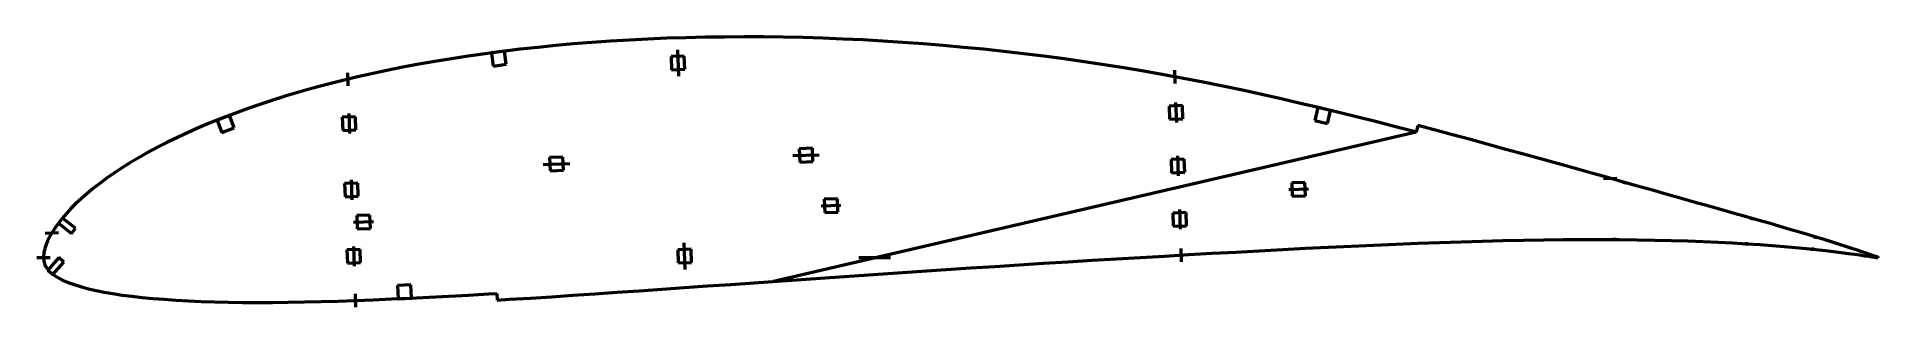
# Model space of a CAD drawing. Header units: metres. Extents: x -195 to 362, y -15 to 67.
import ezdxf

# ---------------------------------------------------------------- set-up
doc = ezdxf.new("R2010")
doc.units = ezdxf.units.M
for name, color, linetype, lineweight in [('FoilLayer', 1, 'Continuous', 50), ('StringerLayer', 1, 'Continuous', 50), ('SubLayer', 1, 'Continuous', 50)]:
    doc.layers.add(name, color=color, linetype=linetype, lineweight=lineweight)

msp = doc.modelspace()

# ---------------------------------------------------------------- linework, layer by layer
at = {"layer": 'FoilLayer'}
for p, q in [((-59.27, 61.53), (-64.43, 60.8)), ((-54.05, 62.22), (-59.27, 61.53)), ((-48.77, 62.86), (-54.05, 62.22)), ((-43.42, 63.46), (-48.77, 62.86)), ((-38.02, 64), (-43.42, 63.46)), ((-32.55, 64.48), (-38.02, 64)), ((-27.02, 64.92), (-32.55, 64.48)), ((-21.43, 65.32), (-27.02, 64.92)), ((-15.79, 65.66), (-21.43, 65.32)), ((-10.1, 65.95), (-15.79, 65.66)), ((-4.38, 66.19), (-10.1, 65.95)), ((1.39, 66.37), (-4.38, 66.19)), ((7.21, 66.5), (1.39, 66.37)), ((13.08, 66.58), (7.21, 66.5)), ((18.97, 66.62), (13.08, 66.58)), ((24.89, 66.6), (18.97, 66.62)), ((30.84, 66.52), (24.89, 66.6)), ((36.81, 66.39), (30.84, 66.52)), ((42.82, 66.2), (36.81, 66.39)), ((48.85, 65.97), (42.82, 66.2)), ((54.9, 65.69), (48.85, 65.97)), ((60.96, 65.35), (54.9, 65.69)), ((67.02, 64.95), (60.96, 65.35)), ((73.11, 64.5), (67.02, 64.95)), ((79.2, 64.01), (73.11, 64.5)), ((85.3, 63.46), (79.2, 64.01)), ((91.4, 62.86), (85.3, 63.46)), ((97.49, 62.22), (91.4, 62.86)), ((103.58, 61.51), (97.49, 62.22)), ((109.66, 60.76), (103.58, 61.51)), ((-89, 56.47), (-93.68, 55.47)), ((-84.24, 57.43), (-89, 56.47)), ((-79.4, 58.34), (-84.24, 57.43)), ((-74.48, 59.21), (-79.4, 58.34)), ((-69.5, 60.03), (-74.48, 59.21)), ((-64.43, 60.8), (-69.5, 60.03)), ((115.73, 59.95), (109.66, 60.76)), ((121.79, 59.1), (115.73, 59.95)), ((127.84, 58.19), (121.79, 59.1)), ((133.87, 57.24), (127.84, 58.19)), ((139.89, 56.23), (133.87, 57.24)), ((145.88, 55.18), (139.89, 56.23)), ((-111.46, 51.09), (-115.69, 49.89)), ((-107.15, 52.25), (-111.46, 51.09)), ((-102.75, 53.37), (-107.15, 52.25)), ((-98.27, 54.44), (-102.75, 53.37)), ((-93.68, 55.47), (-98.27, 54.44)), ((151.86, 54.07), (145.88, 55.18)), ((157.81, 52.92), (151.86, 54.07)), ((163.75, 51.73), (157.81, 52.92)), ((169.66, 50.51), (163.75, 51.73)), ((175.53, 49.22), (169.66, 50.51)), ((-131.57, 44.79), (-135.29, 43.43)), ((-127.75, 46.12), (-131.57, 44.79)), ((-123.83, 47.41), (-127.75, 46.12)), ((-119.81, 48.67), (-123.83, 47.41)), ((-115.69, 49.89), (-119.81, 48.67)), ((181.38, 47.9), (175.53, 49.22)), ((187.22, 46.55), (181.38, 47.9)), ((193.05, 45.16), (187.22, 46.55)), ((198.85, 43.77), (193.05, 45.16)), ((-145.84, 39.21), (-149.12, 37.76)), ((-142.43, 40.64), (-145.84, 39.21)), ((-138.92, 42.04), (-142.43, 40.64)), ((-135.29, 43.43), (-138.92, 42.04)), ((204.61, 42.36), (198.85, 43.77)), ((210.31, 40.94), (204.61, 42.36)), ((215.97, 39.5), (210.31, 40.94)), ((221.59, 38.05), (215.97, 39.5)), ((222.73, 39.82), (222.22, 37.88)), ((227.67, 38.52), (222.73, 39.82)), ((-155.38, 34.79), (-158.35, 33.28)), ((-152.31, 36.28), (-155.38, 34.79)), ((-149.12, 37.76), (-152.31, 36.28)), ((222.22, 37.88), (27.84, -7.22)), ((222.22, 37.88), (221.59, 38.05)), ((233.19, 37.06), (227.67, 38.52)), ((238.64, 35.59), (233.19, 37.06)), ((244.04, 34.12), (238.64, 35.59)), ((249.38, 32.65), (244.04, 34.12)), ((-166.53, 28.7), (-169.01, 27.15)), ((-163.93, 30.23), (-166.53, 28.7)), ((-161.19, 31.76), (-163.93, 30.23)), ((-158.35, 33.28), (-161.19, 31.76)), ((254.66, 31.21), (249.38, 32.65)), ((259.85, 29.77), (254.66, 31.21)), ((264.96, 28.36), (259.85, 29.77)), ((269.99, 26.96), (264.96, 28.36)), ((-175.78, 22.46), (-177.79, 20.91)), ((-173.64, 24.02), (-175.78, 22.46)), ((-171.38, 25.59), (-173.64, 24.02)), ((-169.01, 27.15), (-171.38, 25.59)), ((274.93, 25.57), (269.99, 26.96)), ((279.78, 24.21), (274.93, 25.57)), ((284.53, 22.88), (279.78, 24.21)), ((289.18, 21.58), (284.53, 22.88)), ((-181.42, 17.83), (-183.05, 16.29)), ((-179.67, 19.37), (-181.42, 17.83)), ((-177.79, 20.91), (-179.67, 19.37)), ((293.71, 20.3), (289.18, 21.58)), ((298.13, 19.05), (293.71, 20.3)), ((302.44, 17.83), (298.13, 19.05)), ((306.63, 16.65), (302.44, 17.83)), ((-187.23, 11.78), (-188.38, 10.33)), ((-185.96, 13.26), (-187.23, 11.78)), ((-184.57, 14.77), (-185.96, 13.26)), ((-183.05, 16.29), (-184.57, 14.77)), ((310.69, 15.5), (306.63, 16.65)), ((314.62, 14.39), (310.69, 15.5)), ((318.41, 13.31), (314.62, 14.39)), ((322.07, 12.28), (318.41, 13.31)), ((325.58, 11.28), (322.07, 12.28)), ((328.94, 10.32), (325.58, 11.28)), ((-191.03, 6.21), (-191.63, 4.99)), ((-190.27, 7.56), (-191.03, 6.21)), ((-189.39, 8.92), (-190.27, 7.56)), ((-188.38, 10.33), (-189.39, 8.92)), ((332.16, 9.39), (328.94, 10.32)), ((335.21, 8.5), (332.16, 9.39)), ((338.12, 7.65), (335.21, 8.5)), ((340.86, 6.83), (338.12, 7.65)), ((343.45, 6.04), (340.86, 6.83)), ((345.88, 5.3), (343.45, 6.04)), ((-192.76, 1.44), (-192.89, 0.17)), ((-192.89, 0.17), (-192.89, -0.07)), ((-192.5, 2.69), (-192.76, 1.44)), ((-192.16, 3.63), (-192.5, 2.69)), ((-191.63, 4.99), (-192.16, 3.63)), ((131.57, -0.4), (138.85, 0.02)), ((138.85, 0.02), (146.11, 0.45)), ((146.11, 0.45), (153.34, 0.87)), ((153.34, 0.87), (160.54, 1.26)), ((160.54, 1.26), (167.68, 1.64)), ((167.68, 1.64), (174.76, 2.02)), ((174.76, 2.02), (181.8, 2.41)), ((181.8, 2.41), (188.8, 2.77)), ((188.8, 2.77), (195.73, 3.1)), ((195.73, 3.1), (202.59, 3.42)), ((202.59, 3.42), (209.38, 3.74)), ((209.38, 3.74), (216.1, 4.04)), ((216.1, 4.04), (222.75, 4.32)), ((222.75, 4.32), (229.32, 4.56)), ((229.32, 4.56), (235.8, 4.77)), ((235.8, 4.77), (242.17, 4.97)), ((242.17, 4.97), (248.45, 5.15)), ((248.45, 5.15), (254.64, 5.27)), ((254.64, 5.27), (260.7, 5.36)), ((260.7, 5.36), (266.63, 5.41)), ((266.63, 5.41), (272.43, 5.45)), ((272.43, 5.45), (278.11, 5.46)), ((278.11, 5.46), (283.65, 5.42)), ((283.65, 5.42), (289.04, 5.35)), ((289.04, 5.35), (294.25, 5.25)), ((294.25, 5.25), (299.32, 5.13)), ((299.32, 5.13), (304.23, 4.99)), ((304.23, 4.99), (308.97, 4.81)), ((308.97, 4.81), (313.53, 4.61)), ((313.53, 4.61), (317.9, 4.39)), ((317.9, 4.39), (322.1, 4.16)), ((322.1, 4.16), (326.11, 3.9)), ((326.11, 3.9), (329.92, 3.61)), ((329.92, 3.61), (333.52, 3.32)), ((333.52, 3.32), (336.91, 3.02)), ((336.91, 3.02), (340.11, 2.73)), ((340.11, 2.73), (343.09, 2.43)), ((343.09, 2.43), (345.87, 2.12)), ((345.87, 2.12), (348.42, 1.82)), ((348.15, 4.59), (345.88, 5.3)), ((350.25, 3.93), (348.15, 4.59)), ((348.42, 1.82), (350.75, 1.53)), ((352.19, 3.31), (350.25, 3.93)), ((350.75, 1.53), (352.86, 1.25)), ((353.96, 2.73), (352.19, 3.31)), ((352.86, 1.25), (354.74, 0.99)), ((355.57, 2.2), (353.96, 2.73)), ((354.74, 0.99), (356.41, 0.76)), ((357, 1.72), (355.57, 2.2)), ((356.41, 0.76), (357.86, 0.55)), ((358.26, 1.3), (357, 1.72)), ((357.86, 0.55), (359.09, 0.37)), ((359.35, 0.92), (358.26, 1.3)), ((359.09, 0.37), (360.09, 0.22)), ((360.25, 0.61), (359.35, 0.92)), ((360.09, 0.22), (360.89, 0.1)), ((360.97, 0.36), (360.25, 0.61)), ((360.89, 0.1), (361.46, 0.01)), ((361.49, 0.18), (360.97, 0.36)), ((361.46, 0.01), (361.81, -0.04)), ((361.82, 0.07), (361.49, 0.18)), ((361.93, 0.03), (361.82, 0.07)), ((361.93, -0.06), (361.93, 0.03)), ((-192.89, -0.07), (-192.81, -1.15)), ((-192.81, -1.15), (-192.58, -1.93)), ((-192.58, -1.93), (-192.23, -2.68)), ((-192.23, -2.68), (-191.7, -3.46)), ((-191.7, -3.46), (-191.04, -4.22)), ((-191.04, -4.22), (-190.22, -4.96)), ((-190.22, -4.96), (-189.24, -5.67)), ((50.79, -5.6), (58.08, -5.11)), ((58.08, -5.11), (65.39, -4.62)), ((65.39, -4.62), (72.71, -4.12)), ((72.71, -4.12), (80.07, -3.61)), ((80.07, -3.61), (87.45, -3.13)), ((87.45, -3.13), (94.82, -2.67)), ((94.82, -2.67), (102.19, -2.21)), ((102.19, -2.21), (109.54, -1.73)), ((109.54, -1.73), (116.9, -1.27)), ((116.9, -1.27), (124.25, -0.83)), ((124.25, -0.83), (131.57, -0.4)), ((361.81, -0.04), (361.93, -0.06)), ((-189.24, -5.67), (-188.08, -6.35)), ((-188.08, -6.35), (-186.69, -7.01)), ((-186.69, -7.01), (-185.07, -7.65)), ((-185.07, -7.65), (-183.27, -8.28)), ((-183.27, -8.28), (-181.34, -8.89)), ((-181.34, -8.89), (-179.25, -9.45)), ((-179.25, -9.45), (-176.97, -9.96)), ((-176.97, -9.96), (-174.5, -10.44)), ((-174.5, -10.44), (-171.86, -10.9)), ((-171.86, -10.9), (-169.08, -11.34)), ((-64.36, -11.37), (-58.26, -11)), ((-58.26, -11), (-55.8, -10.85)), ((-55.8, -10.85), (-55.68, -12.85)), ((-32.75, -11.41), (-26.17, -10.96)), ((-26.17, -10.96), (-19.49, -10.51)), ((-19.49, -10.51), (-12.74, -10.06)), ((-12.74, -10.06), (-5.93, -9.59)), ((-5.93, -9.59), (0.95, -9.1)), ((0.95, -9.1), (7.91, -8.6)), ((7.91, -8.6), (14.94, -8.11)), ((14.94, -8.11), (22.02, -7.62)), ((22.02, -7.62), (29.14, -7.13)), ((29.14, -7.13), (36.31, -6.62)), ((36.31, -6.62), (43.53, -6.1)), ((43.53, -6.1), (50.79, -5.6)), ((-169.08, -11.34), (-166.16, -11.72)), ((-166.16, -11.72), (-163.06, -12.06)), ((-163.06, -12.06), (-159.78, -12.36)), ((-159.78, -12.36), (-156.33, -12.63)), ((-156.33, -12.63), (-152.75, -12.89)), ((-152.75, -12.89), (-149.04, -13.1)), ((-149.04, -13.1), (-145.18, -13.26)), ((-145.18, -13.26), (-141.16, -13.39)), ((-141.16, -13.39), (-136.97, -13.47)), ((-136.97, -13.47), (-132.65, -13.54)), ((-132.65, -13.54), (-128.2, -13.57)), ((-128.2, -13.57), (-123.62, -13.55)), ((-123.62, -13.55), (-118.88, -13.49)), ((-118.88, -13.49), (-113.98, -13.4)), ((-113.98, -13.4), (-108.95, -13.3)), ((-108.95, -13.3), (-103.82, -13.16)), ((-103.82, -13.16), (-98.55, -12.99)), ((-98.55, -12.99), (-93.16, -12.77)), ((-93.16, -12.77), (-87.62, -12.53)), ((-87.62, -12.53), (-81.96, -12.28)), ((-81.96, -12.28), (-76.2, -12.01)), ((-76.2, -12.01), (-70.34, -11.71)), ((-70.34, -11.71), (-64.36, -11.37)), ((-55.68, -12.85), (-51.92, -12.63)), ((-51.92, -12.63), (-45.62, -12.25)), ((-45.62, -12.25), (-39.23, -11.85)), ((-39.23, -11.85), (-32.75, -11.41))]:
    msp.add_line(p, q, dxfattribs=at)
at = {"layer": 'StringerLayer'}
for p, q in [((-53.44, 62.3), (-57.4, 61.78)), ((-57.4, 61.78), (-56.88, 57.81)), ((-52.92, 58.34), (-53.44, 62.3)), ((-56.88, 57.81), (-52.92, 58.34)), ((192.47, 45.3), (191.54, 41.41)), ((196.36, 44.37), (192.47, 45.3)), ((-136.62, 42.92), (-140.36, 41.49)), ((-140.36, 41.49), (-138.93, 37.76)), ((-138.93, 37.76), (-135.19, 39.19)), ((-135.19, 39.19), (-136.62, 42.92)), ((191.54, 41.41), (195.43, 40.48)), ((195.43, 40.48), (196.36, 44.37)), ((-187.13, 11.92), (-188.36, 10.34)), ((-183.19, 8.83), (-187.13, 11.92)), ((-188.36, 10.34), (-184.43, 7.26)), ((-184.43, 7.26), (-183.19, 8.83)), ((-188.21, -0.05), (-191.52, -3.79)), ((-191.52, -3.79), (-190.03, -5.12)), ((-190.03, -5.12), (-186.71, -1.38)), ((-186.71, -1.38), (-188.21, -0.05)), ((-81.79, -8.27), (-85.79, -8.44)), ((-85.79, -8.44), (-85.61, -12.44)), ((-81.61, -12.26), (-81.79, -8.27)), ((-85.61, -12.44), (-81.61, -12.26))]:
    msp.add_line(p, q, dxfattribs=at)
at = {"layer": 'SubLayer'}
for p, q in [((-1.16, 62.75), (-0.88, 54.76)), ((-100.98, 55.81), (-100.84, 51.81)), ((0.91, 60.82), (-3.09, 60.68)), ((-3.09, 60.68), (-2.95, 56.69)), ((-2.95, 56.69), (1.05, 56.83)), ((1.05, 56.83), (0.91, 60.82)), ((149.15, 56.56), (149.29, 52.56)), ((151.52, 45.87), (147.53, 45.73)), ((147.53, 45.73), (147.67, 41.73)), ((149.49, 46.79), (149.7, 40.8)), ((151.66, 41.87), (151.52, 45.87)), ((-98.51, 42.52), (-102.51, 42.38)), ((-102.51, 42.38), (-102.37, 38.38)), ((-100.55, 43.45), (-100.34, 37.45)), ((-98.37, 38.52), (-98.51, 42.52)), ((147.67, 41.73), (151.66, 41.87)), ((-102.37, 38.38), (-98.37, 38.52)), ((-41.74, 28.12), (-33.74, 28.4)), ((-35.81, 30.33), (-39.81, 30.19)), ((-39.81, 30.19), (-39.67, 26.19)), ((-35.67, 26.33), (-35.81, 30.33)), ((33.74, 30.76), (41.74, 31.04)), ((39.67, 32.97), (35.67, 32.83)), ((35.67, 32.83), (35.81, 28.83)), ((35.81, 28.83), (39.81, 28.97)), ((39.81, 28.97), (39.67, 32.97)), ((152.09, 29.72), (148.09, 29.58)), ((148.09, 29.58), (148.23, 25.58)), ((150.05, 30.65), (150.26, 24.65)), ((152.23, 25.72), (152.09, 29.72)), ((-97.81, 22.48), (-101.81, 22.34)), ((-101.81, 22.34), (-101.67, 18.34)), ((-99.85, 23.41), (-99.64, 17.41)), ((-97.67, 18.48), (-97.81, 22.48)), ((-39.67, 26.19), (-35.67, 26.33)), ((148.23, 25.58), (152.23, 25.72)), ((188.6, 22.67), (184.6, 22.53)), ((184.6, 22.53), (184.74, 18.53)), ((188.74, 18.67), (188.6, 22.67)), ((278.92, 23.82), (282.92, 23.96)), ((285.07, 22.21), (285.36, 23.17)), ((-101.67, 18.34), (-97.67, 18.48)), ((47.22, 17.73), (43.22, 17.59)), ((43.22, 17.59), (43.36, 13.59)), ((47.36, 13.73), (47.22, 17.73)), ((183.67, 20.5), (189.67, 20.7)), ((184.74, 18.53), (188.74, 18.67)), ((-94.16, 12.79), (-98.16, 12.65)), ((-98.16, 12.65), (-98.02, 8.66)), ((-94.02, 8.8), (-94.16, 12.79)), ((42.29, 15.56), (48.29, 15.77)), ((43.36, 13.59), (47.36, 13.73)), ((152.65, 13.57), (148.65, 13.43)), ((148.65, 13.43), (148.79, 9.43)), ((150.62, 14.5), (150.83, 8.51)), ((152.79, 9.57), (152.65, 13.57)), ((323.57, 11.33), (323.86, 12.29)), ((-192.34, 7.36), (-188.34, 7.5)), ((-99.08, 10.62), (-93.09, 10.83)), ((-98.02, 8.66), (-94.02, 8.8)), ((148.79, 9.43), (152.79, 9.57)), ((282.08, 4.93), (282.15, 5.93)), ((342.76, 5.73), (343.07, 6.68)), ((-194.89, 0), (-190.89, 0)), ((-97.11, 2.44), (-101.11, 2.3)), ((-101.11, 2.3), (-100.97, -1.7)), ((-99.15, 3.37), (-98.94, -2.63)), ((-96.97, -1.56), (-97.11, 2.44)), ((2.95, 2.47), (-1.05, 2.33)), ((-1.05, 2.33), (-0.91, -1.66)), ((1.16, -3.59), (0.88, 4.4)), ((3.09, -1.52), (2.95, 2.47)), ((53.68, 0), (63.25, 0)), ((151.03, 2.74), (151.17, -1.26)), ((322.1, 3.66), (322.2, 4.65)), ((342.03, 2.03), (342.16, 3.02)), ((-100.97, -1.7), (-96.97, -1.56)), ((-0.91, -1.66), (3.09, -1.52)), ((-98.64, -10.99), (-98.5, -14.99))]:
    msp.add_line(p, q, dxfattribs=at)

doc.saveas('drawing.dxf')
